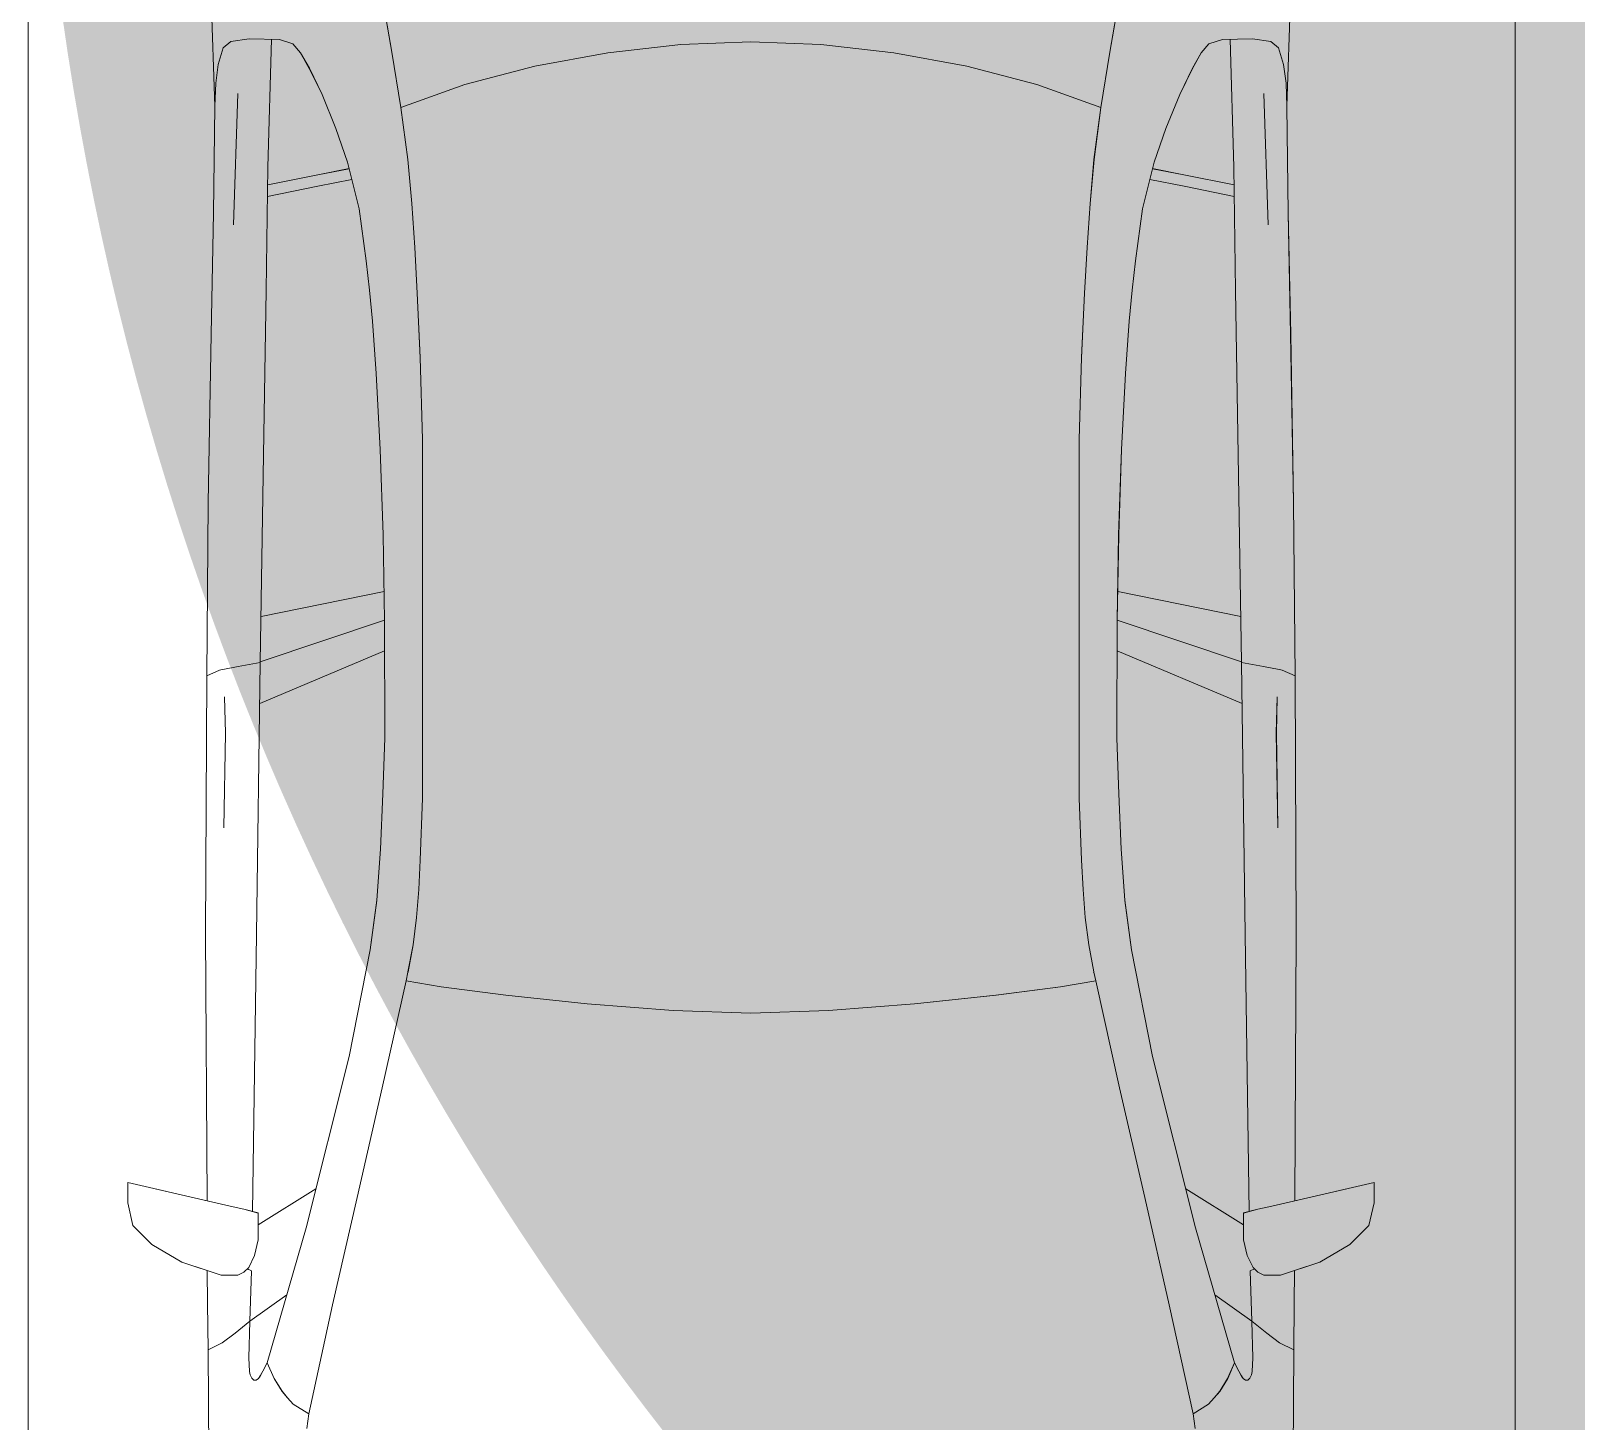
# Model space of a CAD drawing. Header units: millimetres. Extents: x -284281 to 1648660, y -821378 to -151356.
# Drawn here: x -190587 to -187990, y -269226 to -266889 of the extents above; entities that cross this region are included whole.
import ezdxf

# ---------------------------------------------------------------- set-up
doc = ezdxf.new("R2010")
doc.units = ezdxf.units.MM
doc.header["$MEASUREMENT"] = 0
doc.layers.add('Cars', color=7, linetype='Continuous')
doc.layers.add('Extérieur - Environnement', color=7, linetype='Continuous')

# ---------------------------------------------------------------- blocks, each defined once
blk = doc.blocks.new('Car 0025')
at = {"layer": 'Cars', "color": 7, "linetype": 'Continuous', "lineweight": 13}
for p, q in [((-652, 3786.7), (-615.8, 3571.1)), ((627.8, 3786.7), (591.6, 3571.1)), ((-920.3, 3683.6), (-913, 3480.7)), ((-913, 3480.7), (-920.3, 3683.6)), ((888.9, 3480.7), (896.1, 3683.6)), ((888.9, 3480.7), (896.1, 3683.6)), ((-886.4, 3589.1), (-899.1, 3578.6)), ((-855.4, 3593.9), (-886.4, 3589.1)), ((-804.8, 3592.7), (-855.4, 3593.9)), ((-824, 3377.8), (-818.1, 3593)), ((-782.3, 3585.5), (-804.8, 3592.7)), ((-769.3, 3570.3), (-782.3, 3585.5)), ((-12.1, 3588.7), (-129.6, 3584)), ((-12.1, 3588.7), (105.4, 3584)), ((745.1, 3570.3), (758.1, 3585.5)), ((758.1, 3585.5), (780.6, 3592.7)), ((780.6, 3592.7), (831.2, 3593.9)), ((799.8, 3377.8), (793.9, 3593)), ((831.2, 3593.9), (862.2, 3589.1)), ((862.2, 3589.1), (874.9, 3578.6)), ((-899.1, 3578.6), (-907.5, 3550.6)), ((-754.4, 3544.1), (-769.3, 3570.3)), ((-615.8, 3571.1), (-600.6, 3478)), ((-252.3, 3570.1), (-375.1, 3547.5)), ((-129.6, 3584), (-252.3, 3570.1)), ((105.4, 3584), (228.1, 3570.1)), ((228.1, 3570.1), (350.9, 3547.5)), ((591.6, 3571.1), (576.4, 3478)), ((730.2, 3544.1), (745.1, 3570.3)), ((874.9, 3578.6), (883.3, 3550.6)), ((-907.5, 3550.6), (-911.8, 3519.1)), ((-733, 3500.1), (-754.4, 3544.1)), ((-375.1, 3547.5), (-492.9, 3516.7)), ((350.9, 3547.5), (468.7, 3516.7)), ((708.8, 3500.1), (730.2, 3544.1)), ((883.3, 3550.6), (887.6, 3519.1)), ((-911.8, 3519.1), (-913, 3480.7)), ((-492.9, 3516.7), (-600.6, 3478)), ((468.7, 3516.7), (576.4, 3478)), ((887.6, 3519.1), (888.9, 3480.7)), ((-874.4, 3501.9), (-881.8, 3281.1)), ((-709.6, 3442.8), (-733, 3500.1)), ((685.4, 3442.8), (708.8, 3500.1)), ((850.2, 3501.9), (857.6, 3281.1)), ((-913, 3480.7), (-915.3, 3300.4)), ((-915.3, 3300.4), (-913, 3480.7)), ((-600.6, 3478), (-588.9, 3390.6)), ((576.4, 3478), (564.8, 3390.6)), ((891.1, 3300.4), (888.9, 3480.7)), ((891.1, 3300.4), (888.9, 3480.7)), ((-690.2, 3386.2), (-709.6, 3442.8)), ((666.1, 3386.2), (685.4, 3442.8)), ((-826.9, 3170.4), (-824, 3377.8)), ((-670.4, 3308.1), (-690.2, 3386.2)), ((-588.9, 3390.6), (-582.3, 3317.1)), ((564.8, 3390.6), (558.1, 3317.1)), ((646.2, 3308.1), (666.1, 3386.2)), ((802.7, 3170.4), (799.8, 3377.8)), ((-824.4, 3348), (-740, 3365.2)), ((-740.3, 3346), (-682.9, 3357.1)), ((-740, 3365.2), (-687.5, 3375.4)), ((716.1, 3346), (658.7, 3357.1)), ((715.8, 3365.2), (663.3, 3375.4)), ((800.2, 3348), (715.8, 3365.2)), ((-824.7, 3328.7), (-740.3, 3346)), ((800.5, 3328.7), (716.1, 3346)), ((-915.3, 3300.4), (-919.6, 3097.2)), ((-915.3, 3300.4), (-919.6, 3097.2)), ((-659, 3220.7), (-670.4, 3308.1)), ((-582.3, 3317.1), (-577.3, 3242.7)), ((558.1, 3317.1), (553.1, 3242.7)), ((634.8, 3220.7), (646.2, 3308.1)), ((895.4, 3097.2), (891.1, 3300.4)), ((891.1, 3300.4), (895.4, 3097.2)), ((-577.3, 3242.7), (-572.9, 3165.9)), ((553.1, 3242.7), (548.7, 3165.9)), ((-653.2, 3171.1), (-659, 3220.7)), ((629, 3171.1), (634.8, 3220.7)), ((-831.9, 2859.6), (-826.9, 3170.4)), ((-648.1, 3119.2), (-653.2, 3171.1)), ((623.9, 3119.2), (629, 3171.1)), ((807.7, 2859.6), (802.7, 3170.4)), ((-572.9, 3165.9), (-568.1, 3057.7)), ((548.7, 3165.9), (543.9, 3057.7)), ((-641.8, 3031.2), (-648.1, 3119.2)), ((617.6, 3031.2), (623.9, 3119.2)), ((-919.6, 3097.2), (-924.4, 2813.9)), ((-919.6, 3097.2), (-924.4, 2813.9)), ((900.2, 2813.9), (895.4, 3097.2)), ((895.4, 3097.2), (900.2, 2813.9)), ((-568.1, 3057.8), (-564.2, 2920.2)), ((543.9, 3057.8), (540, 2920.2)), ((-635.4, 2903.1), (-641.8, 3031.2)), ((611.2, 2903.1), (617.6, 3031.2)), ((-564.2, 2920.2), (-564.1, 2317.3)), ((540, 2920.2), (539.9, 2317.3)), ((-630.4, 2759.9), (-635.4, 2903.1)), ((606.2, 2759.9), (611.2, 2903.1)), ((-836.8, 2545.3), (-831.9, 2859.6)), ((812.6, 2545.3), (807.7, 2859.6)), ((-924.4, 2813.9), (-926.9, 2522.7)), ((-924.4, 2813.9), (-926.9, 2522.7)), ((902.7, 2522.7), (900.2, 2813.9)), ((900.2, 2813.9), (902.7, 2522.7)), ((-628, 2616.3), (-630.4, 2759.9)), ((603.8, 2616.3), (606.2, 2759.9)), ((-835.6, 2622.4), (-628.8, 2664.8)), ((811.4, 2622.4), (604.6, 2664.8)), ((-628, 2616.3), (-836.8, 2546.4)), ((-627.5, 2418.3), (-628, 2616.3)), ((603.3, 2418.3), (603.8, 2616.3)), ((603.8, 2616.3), (812.6, 2546.4)), ((-837.8, 2476.4), (-627.9, 2564.8)), ((813.6, 2476.4), (603.7, 2564.8)), ((-926.9, 2522.7), (-928.9, 2089.8)), ((-928.9, 2089.8), (-926.9, 2522.7)), ((-926.9, 2522.7), (-905.2, 2532.4)), ((-905.2, 2532.4), (-903.2, 2533)), ((-903.2, 2533), (-900, 2533.7)), ((-900, 2533.7), (-874.1, 2538.4)), ((-874.1, 2538.4), (-836.8, 2545.3)), ((-836.8, 2545.3), (-843.3, 2088.2)), ((812.6, 2545.3), (819.1, 2088.2)), ((849.9, 2538.4), (812.6, 2545.3)), ((875.8, 2533.7), (849.9, 2538.4)), ((879.1, 2533), (875.8, 2533.7)), ((881, 2532.4), (879.1, 2533)), ((902.7, 2522.7), (881, 2532.4)), ((904.7, 2089.8), (902.7, 2522.7)), ((904.7, 2089.8), (902.7, 2522.7)), ((-897, 2487.7), (-895.5, 2426.5)), ((872.8, 2487.7), (871.3, 2426.5)), ((-895.5, 2426.5), (-898.1, 2267.2)), ((-630.6, 2324.2), (-627.5, 2418.3)), ((606.4, 2324.2), (603.3, 2418.3)), ((871.3, 2426.5), (873.9, 2267.2)), ((-634.8, 2231.6), (-630.6, 2324.2)), ((-564.1, 2317.3), (-567.9, 2213)), ((539.9, 2317.3), (543.8, 2213)), ((610.6, 2231.6), (606.4, 2324.2)), ((-640.9, 2145.4), (-634.8, 2231.6)), ((-567.9, 2213), (-570.5, 2163.8)), ((543.8, 2213), (546.3, 2163.8)), ((616.7, 2145.4), (610.6, 2231.6)), ((-570.5, 2163.8), (-574.3, 2116.7)), ((546.3, 2163.8), (550.1, 2116.7)), ((-652.1, 2062.2), (-640.9, 2145.4)), ((627.9, 2062.2), (616.7, 2145.4)), ((-574.3, 2116.7), (-580.1, 2070.5)), ((550.1, 2116.7), (555.9, 2070.5)), ((-928.9, 2089.8), (-926.4, 1640.4)), ((-926.4, 1640.4), (-928.9, 2089.8)), ((-843.3, 2088.2), (-849.7, 1622.1)), ((819.1, 2088.2), (825.5, 1622.1)), ((902.2, 1640.4), (904.7, 2089.8)), ((902.2, 1640.4), (904.7, 2089.8)), ((-687.5, 1882.8), (-652.1, 2062.2)), ((-580.1, 2070.5), (-588.5, 2025.1)), ((555.9, 2070.5), (564.3, 2025.1)), ((663.3, 1882.8), (627.9, 2062.2)), ((-591.8, 2010.3), (-632, 1830.3)), ((-591.8, 2010.3), (-588.8, 2024.6)), ((-591.8, 2010.3), (-532.9, 2000.2)), ((-588.8, 2024.6), (-588.4, 2025.3)), ((567.6, 2010.3), (508.7, 2000.2)), ((564.6, 2024.6), (564.2, 2025.3)), ((567.6, 2010.3), (564.6, 2024.6)), ((567.6, 2010.3), (607.8, 1830.3)), ((-532.9, 2000.2), (-424.2, 1986.1)), ((-424.2, 1986.1), (-287.2, 1971.5)), ((400, 1986.1), (263, 1971.5)), ((508.7, 2000.2), (400, 1986.1)), ((-287.2, 1971.5), (-142.7, 1960.1)), ((-142.7, 1960.1), (-12.1, 1955.6)), ((118.5, 1960.1), (-12.1, 1955.6)), ((263, 1971.5), (118.5, 1960.1)), ((-759.7, 1595.1), (-687.5, 1882.8)), ((735.5, 1595.1), (663.3, 1882.8)), ((-632, 1830.3), (-674.2, 1645.7)), ((607.8, 1830.3), (650, 1645.7)), ((-926.4, 1640.4), (-1059.8, 1671.2)), ((-1059.8, 1671.2), (-1059.8, 1636.9)), ((-1059.8, 1671.2), (-887.7, 1631.5)), ((-1059.8, 1671.2), (-1059.8, 1636.9)), ((1035.6, 1671.2), (863.5, 1631.5)), ((1035.6, 1671.2), (902.2, 1640.4)), ((1035.6, 1636.9), (1035.6, 1671.2)), ((1035.6, 1671.2), (1035.6, 1636.9)), ((-1059.8, 1636.9), (-1050.9, 1598.8)), ((-1050.9, 1598.8), (-1059.8, 1636.9)), ((-743.3, 1660.3), (-840.5, 1599.8)), ((-674.2, 1645.7), (-715.3, 1465.4)), ((650, 1645.7), (691.1, 1465.4)), ((719.1, 1660.3), (816.3, 1599.8)), ((1026.7, 1598.8), (1035.6, 1636.9)), ((1026.7, 1598.8), (1035.6, 1636.9)), ((-887.7, 1631.5), (-864.6, 1626)), ((-864.6, 1626), (-840.5, 1619.8)), ((-840.5, 1619.8), (-840.5, 1574.6)), ((840.4, 1626), (816.3, 1619.8)), ((816.3, 1619.8), (816.3, 1574.6)), ((863.5, 1631.5), (840.4, 1626)), ((-1050.9, 1598.8), (-1019.1, 1566.8)), ((-1019.1, 1566.8), (-1050.9, 1598.8)), ((-759.7, 1595.1), (-825.1, 1368)), ((735.5, 1595.1), (800.9, 1368)), ((994.9, 1566.8), (1026.7, 1598.8)), ((994.9, 1566.8), (1026.7, 1598.8)), ((-1019.1, 1566.8), (-968.5, 1537.3)), ((-968.5, 1537.3), (-1019.1, 1566.8)), ((-840.5, 1574.6), (-846.5, 1548.1)), ((816.3, 1574.6), (822.3, 1548.1)), ((944.3, 1537.3), (994.9, 1566.8)), ((944.3, 1537.3), (994.9, 1566.8)), ((-968.5, 1537.3), (-926, 1523.1)), ((-902.5, 1515.3), (-968.5, 1537.3)), ((-846.5, 1548.1), (-856.3, 1528)), ((822.3, 1548.1), (832.1, 1528)), ((878.3, 1515.3), (944.3, 1537.3)), ((901.8, 1523.1), (944.3, 1537.3)), ((-926, 1523.1), (-925.7, 1467.7)), ((-925.7, 1467.7), (-926, 1523.1)), ((-874.6, 1515.3), (-902.5, 1515.3)), ((-864.4, 1520.4), (-874.6, 1515.3)), ((-856.3, 1528), (-864.4, 1520.4)), ((-851.4, 1522.3), (-858.6, 1525.8)), ((-851.4, 1522.3), (-854.4, 1437.8)), ((827.2, 1522.3), (834.4, 1525.8)), ((827.2, 1522.3), (830.2, 1437.8)), ((832.1, 1528), (840.2, 1520.4)), ((840.2, 1520.4), (850.4, 1515.3)), ((850.4, 1515.3), (878.3, 1515.3)), ((901.5, 1467.7), (901.8, 1523.1)), ((901.5, 1467.7), (901.8, 1523.1)), ((-792.3, 1482), (-854.4, 1437.8)), ((768.1, 1482), (830.2, 1437.8)), ((-925.7, 1467.7), (-924.7, 1389.7)), ((-925.7, 1467.7), (-924.7, 1389.7)), ((-715.3, 1465.4), (-755.5, 1282.4)), ((691.1, 1465.4), (731.3, 1282.4)), ((900.5, 1389.7), (901.5, 1467.7)), ((901.5, 1467.7), (900.5, 1389.7)), ((-854.4, 1437.8), (-879.3, 1417.7)), ((-854.4, 1437.8), (-856.2, 1376.4)), ((830.2, 1437.8), (855.1, 1417.7)), ((830.2, 1437.8), (832, 1376.4)), ((-879.3, 1417.7), (-900.9, 1401.3)), ((855.1, 1417.7), (876.7, 1401.3)), ((-900.9, 1401.3), (-924.7, 1389.7)), ((-924.7, 1389.7), (-920.5, 734.5)), ((-924.7, 1389.7), (-920.5, 734.5)), ((876.7, 1401.3), (900.5, 1389.7)), ((896.3, 734.5), (900.5, 1389.7)), ((900.5, 1389.7), (896.3, 734.5)), ((-856.2, 1376.4), (-855, 1353.4)), ((-855, 1353.4), (-853.9, 1347.6)), ((-836.8, 1345.8), (-832.5, 1354)), ((-832.4, 1354), (-825.1, 1368)), ((-825.1, 1368), (-813.7, 1341.5)), ((800.9, 1368), (789.5, 1341.5)), ((808.2, 1354), (800.9, 1368)), ((812.6, 1345.8), (808.3, 1354)), ((830.8, 1353.4), (829.7, 1347.6)), ((832, 1376.4), (830.8, 1353.4)), ((-853.9, 1347.6), (-851, 1342)), ((-847.5, 1338.9), (-851, 1342)), ((-843.8, 1338.8), (-847.5, 1338.9)), ((-839.9, 1341.4), (-843.8, 1338.8)), ((-839.9, 1341.4), (-836.8, 1345.8)), ((-813.7, 1341.5), (-800.3, 1320)), ((789.5, 1341.5), (776.1, 1320)), ((815.7, 1341.4), (812.6, 1345.8)), ((815.7, 1341.4), (819.6, 1338.8)), ((819.6, 1338.8), (823.3, 1338.9)), ((823.3, 1338.9), (826.8, 1342)), ((829.7, 1347.6), (826.8, 1342)), ((-800.3, 1320), (-791.1, 1308.8)), ((-791.1, 1308.8), (-781.4, 1298.4)), ((766.9, 1308.8), (757.2, 1298.4)), ((776.1, 1320), (766.9, 1308.8)), ((-781.4, 1298.4), (-755.5, 1282.4)), ((-755.5, 1282.4), (-758.8, 1257.5)), ((-755.5, 1282.4), (-755.5, 1282.4)), ((757.2, 1298.4), (731.3, 1282.4)), ((731.3, 1282.4), (734.6, 1257.5)), ((731.3, 1282.4), (731.3, 1282.4))]:
    blk.add_line(p, q, dxfattribs=at)

msp = doc.modelspace()

# ---------------------------------------------------------------- hatches: boundary and pattern name
at = {"linetype": 'Continuous', "lineweight": 0, "true_color": 0xa7a7a7}
msp.add_hatch(color=253, dxfattribs=at).paths.add_polyline_path([(-190582.9074, -266165.48622, 1), (-180582.9074, -266165.48622, 1)])

# ---------------------------------------------------------------- linework, layer by layer
at = {"color": 255, "linetype": 'Continuous', "lineweight": 5, "flags": 128}
for points in [[(-190591.76314, -265687.29374), (-190591.76314, -270687.29374), (-188091.76314, -270687.29374), (-188091.76314, -265687.29374)], [(-188091.76314, -265687.29374), (-188091.76314, -270687.29374), (-185591.76314, -270687.29374), (-185591.76314, -265687.29374)]]:
    msp.add_lwpolyline(points, close=True, dxfattribs=at)
for points in [[(-188091.76314, -265687.29374), (-188091.76314, -270687.29374)], [(-188091.76314, -270687.29374), (-188091.76314, -265687.29374)]]:
    msp.add_lwpolyline(points, dxfattribs=at)
at = {"layer": 'Extérieur - Environnement', "color": 7, "linetype": 'Continuous', "lineweight": 13}
for p, q in [((-190016.84877, -266709.07991), (-189980.67653, -266924.69169)), ((-188737.03672, -266709.07991), (-188773.20896, -266924.69169)), ((-190285.15249, -266812.14388), (-190277.89134, -267015.11622)), ((-190277.89134, -267015.11622), (-190285.15249, -266812.14388)), ((-188475.99415, -267015.11622), (-188468.733, -266812.14388)), ((-188475.99415, -267015.11622), (-188468.733, -266812.14388)), ((-190263.89964, -266917.17362), (-190272.30422, -266945.17872)), ((-190251.19863, -266906.68173), (-190263.89964, -266917.17362)), ((-190220.22078, -266901.90924), (-190251.19863, -266906.68173)), ((-190169.60693, -266903.11646), (-190220.22078, -266901.90924)), ((-190188.81255, -267118.03368), (-190182.98912, -266902.79727)), ((-190147.13222, -266910.29321), (-190169.60693, -266903.11646)), ((-190134.13392, -266925.46847), (-190147.13222, -266910.29321)), ((-189494.47813, -266911.77991), (-189617.161, -266925.66614)), ((-189376.94274, -266907.061), (-189494.47813, -266911.77991)), ((-189376.94274, -266907.061), (-189259.40736, -266911.77991)), ((-189259.40736, -266911.77991), (-189136.72449, -266925.66614)), ((-188619.75157, -266925.46847), (-188606.75327, -266910.29321)), ((-188606.75327, -266910.29321), (-188584.27856, -266903.11646)), ((-188584.27856, -266903.11646), (-188533.66471, -266901.90924)), ((-188565.07294, -267118.03368), (-188570.89637, -266902.79727)), ((-188533.66471, -266901.90924), (-188502.68686, -266906.68173)), ((-188502.68686, -266906.68173), (-188489.98585, -266917.17362)), ((-188489.98585, -266917.17362), (-188481.58127, -266945.17872)), ((-190119.2401, -266951.66209), (-190134.13392, -266925.46847)), ((-189980.67653, -266924.69169), (-189965.46305, -267017.73544)), ((-189617.161, -266925.66614), (-189739.9158, -266948.26862)), ((-189136.72449, -266925.66614), (-189013.96969, -266948.26862)), ((-188773.20896, -266924.69169), (-188788.42244, -267017.73544)), ((-188634.64539, -266951.66209), (-188619.75157, -266925.46847)), ((-190272.30422, -266945.17872), (-190276.61845, -266976.68211)), ((-190097.83573, -266995.68437), (-190119.2401, -266951.66209)), ((-189739.9158, -266948.26862), (-189857.76541, -266979.13343)), ((-189013.96969, -266948.26862), (-188896.12008, -266979.13343)), ((-188656.04976, -266995.68437), (-188634.64539, -266951.66209)), ((-188481.58127, -266945.17872), (-188477.26704, -266976.68211)), ((-190276.61845, -266976.68211), (-190277.89134, -267015.11622)), ((-190239.22493, -266993.87959), (-190246.64212, -267214.66003)), ((-190074.42076, -267052.95632), (-190097.83573, -266995.68437)), ((-189857.76541, -266979.13343), (-189965.46305, -267017.73544)), ((-188896.12008, -266979.13343), (-188788.42244, -267017.73544)), ((-188679.46473, -267052.95632), (-188656.04976, -266995.68437)), ((-188514.66056, -266993.87959), (-188507.24337, -267214.66003)), ((-188477.26704, -266976.68211), (-188475.99415, -267015.11622)), ((-190277.89134, -267015.11622), (-190280.10508, -267195.42194)), ((-190280.10508, -267195.42194), (-190277.89134, -267015.11622)), ((-189965.46305, -267017.73544), (-189953.79158, -267105.16234)), ((-188788.42244, -267017.73544), (-188800.09391, -267105.16234)), ((-188473.78041, -267195.42194), (-188475.99415, -267015.11622)), ((-188473.78041, -267195.42194), (-188475.99415, -267015.11622)), ((-190055.09156, -267109.61749), (-190074.42076, -267052.95632)), ((-188698.79393, -267109.61749), (-188679.46473, -267052.95632)), ((-190191.74496, -267325.35055), (-190188.81255, -267118.03368)), ((-190104.84498, -267130.53691), (-190052.36424, -267120.34522)), ((-190035.25682, -267187.636), (-190055.09156, -267109.61749)), ((-189953.7931, -267105.14564), (-189947.1002, -267178.67008)), ((-188800.09239, -267105.14564), (-188806.78529, -267178.67008)), ((-188718.62866, -267187.636), (-188698.79393, -267109.61749)), ((-188649.04051, -267130.53691), (-188701.52125, -267120.34522)), ((-188562.14053, -267325.35055), (-188565.07294, -267118.03368)), ((-190189.50603, -267167.06197), (-190105.11787, -267149.83017)), ((-190189.23314, -267147.76871), (-190104.84498, -267130.53691)), ((-190105.11787, -267149.83017), (-190047.7029, -267138.68025)), ((-188648.76762, -267149.83017), (-188706.18259, -267138.68025)), ((-188564.65235, -267147.76871), (-188649.04051, -267130.53691)), ((-188564.37946, -267167.06197), (-188648.76762, -267149.83017)), ((-189947.10113, -267178.65615), (-189942.13431, -267253.1309)), ((-188806.78436, -267178.65615), (-188811.75117, -267253.1309)), ((-190280.10508, -267195.42194), (-190284.45446, -267398.63248)), ((-190280.10508, -267195.42194), (-190284.45446, -267398.63248)), ((-190023.84787, -267275.12651), (-190035.25682, -267187.636)), ((-188730.03762, -267275.12651), (-188718.62866, -267187.636)), ((-188469.43102, -267398.63248), (-188473.78041, -267195.42194)), ((-188473.78041, -267195.42194), (-188469.43102, -267398.63248)), ((-189942.1346, -267253.12659), (-189937.73119, -267329.92371)), ((-188811.75089, -267253.12659), (-188816.1543, -267329.92371)), ((-190018.00148, -267324.70503), (-190023.84787, -267275.12651)), ((-188735.88401, -267324.70503), (-188730.03762, -267275.12651)), ((-190196.70523, -267636.14806), (-190191.74496, -267325.35055)), ((-190012.90758, -267376.54286), (-190018.00148, -267324.70503)), ((-189937.73163, -267329.91363), (-189932.96602, -267438.03433)), ((-188816.15386, -267329.91363), (-188820.91947, -267438.03433)), ((-188740.9779, -267376.54286), (-188735.88401, -267324.70503)), ((-188557.18026, -267636.14806), (-188562.14053, -267325.35055)), ((-190006.67024, -267464.55695), (-190012.90758, -267376.54286)), ((-188747.21525, -267464.55695), (-188740.9779, -267376.54286)), ((-190284.45446, -267398.63248), (-190289.23999, -267681.8664)), ((-190284.45446, -267398.63248), (-190289.23999, -267681.8664)), ((-188464.6455, -267681.8664), (-188469.43102, -267398.63248)), ((-188469.43102, -267398.63248), (-188464.6455, -267681.8664)), ((-189932.96612, -267438.03077), (-189928.99526, -267575.55173)), ((-188820.91937, -267438.03077), (-188824.89023, -267575.55173)), ((-190000.28308, -267592.68594), (-190006.67024, -267464.55695)), ((-188753.60241, -267592.68594), (-188747.21525, -267464.55695)), ((-189995.28317, -267735.92644), (-190000.28308, -267592.68594)), ((-189928.99526, -267575.55173), (-189928.95669, -268178.51767)), ((-188824.89023, -267575.55173), (-188824.9288, -268178.51767)), ((-188758.60232, -267735.92644), (-188753.60241, -267592.68594)), ((-190201.66572, -267950.44806), (-190196.70523, -267636.14806)), ((-188552.21977, -267950.44806), (-188557.18026, -267636.14806)), ((-190289.23999, -267681.8664), (-190291.75832, -267973.11319)), ((-190289.23999, -267681.8664), (-190291.75832, -267973.11319)), ((-188462.12717, -267973.11319), (-188464.6455, -267681.8664)), ((-188464.6455, -267681.8664), (-188462.12717, -267973.11319)), ((-189992.8601, -267879.45679), (-189995.28317, -267735.92644)), ((-188761.02539, -267879.45679), (-188758.60232, -267735.92644)), ((-190200.44926, -267873.3724), (-189993.67798, -267831.0099)), ((-188553.43623, -267873.3724), (-188760.20751, -267831.0099)), ((-189992.8601, -267879.45679), (-190201.6485, -267949.35697)), ((-189992.32157, -268077.47084), (-189992.8601, -267879.45679)), ((-188761.56391, -268077.47084), (-188761.02539, -267879.45679)), ((-188761.02539, -267879.45679), (-188552.23699, -267949.35697)), ((-190202.63725, -268019.42707), (-189992.71992, -267931.00109)), ((-188551.24823, -268019.42707), (-188761.16557, -267931.00109)), ((-190264.83607, -267962.08777), (-190238.9228, -267957.43193)), ((-190238.9228, -267957.43193), (-190201.66572, -267950.44806)), ((-190201.66572, -267950.44806), (-190208.1045, -268407.60147)), ((-188552.21977, -267950.44806), (-188545.78099, -268407.60147)), ((-188514.96269, -267957.43193), (-188552.21977, -267950.44806)), ((-188489.04941, -267962.08777), (-188514.96269, -267957.43193)), ((-190291.75832, -267973.11319), (-190293.72656, -268405.99152)), ((-190293.72656, -268405.99152), (-190291.75832, -267973.11319)), ((-190291.75832, -267973.11319), (-190270.04963, -267963.34875)), ((-190270.04963, -267963.34875), (-190268.09412, -267962.78294)), ((-190268.09412, -267962.78294), (-190264.83607, -267962.08777)), ((-188485.79137, -267962.78294), (-188489.04941, -267962.08777)), ((-188483.83586, -267963.34875), (-188485.79137, -267962.78294)), ((-188462.12717, -267973.11319), (-188483.83586, -267963.34875)), ((-188460.15893, -268405.99152), (-188462.12717, -267973.11319)), ((-188460.15893, -268405.99152), (-188462.12717, -267973.11319)), ((-190261.86378, -268008.0365), (-190260.36518, -268069.30026)), ((-188492.02171, -268008.0365), (-188493.52031, -268069.30026)), ((-190260.36518, -268069.30026), (-190262.94137, -268228.63)), ((-189995.47253, -268171.56036), (-189992.32157, -268077.47084)), ((-188758.41296, -268171.56036), (-188761.56391, -268077.47084)), ((-188493.52031, -268069.30026), (-188490.94411, -268228.63)), ((-189999.66698, -268264.18443), (-189995.47253, -268171.56036)), ((-189928.95669, -268178.51767), (-189932.7934, -268282.80321)), ((-188824.9288, -268178.51767), (-188821.09209, -268282.80321)), ((-188754.21851, -268264.18443), (-188758.41296, -268171.56036)), ((-190005.76622, -268350.33641), (-189999.66698, -268264.18443)), ((-188748.11926, -268350.33641), (-188754.21851, -268264.18443)), ((-189932.79301, -268282.79561), (-189935.32717, -268331.97201)), ((-188821.09248, -268282.79561), (-188818.55832, -268331.97201)), ((-189935.32633, -268331.95584), (-189939.12473, -268379.1068)), ((-188818.55915, -268331.95584), (-188814.76076, -268379.1068)), ((-190016.91226, -268433.58816), (-190005.76622, -268350.33641)), ((-188736.97323, -268433.58816), (-188748.11926, -268350.33641)), ((-189939.12291, -268379.08424), (-189944.94586, -268425.32705)), ((-188814.76258, -268379.08424), (-188808.93963, -268425.32705)), ((-190293.72656, -268405.99152), (-190291.24834, -268855.37588)), ((-190291.24834, -268855.37588), (-190293.72656, -268405.99152)), ((-190208.10415, -268407.60147), (-190214.55165, -268873.64916)), ((-189944.94586, -268425.32705), (-189953.37653, -268470.69473)), ((-188808.93963, -268425.32705), (-188800.50896, -268470.69473)), ((-188545.78134, -268407.60147), (-188539.33384, -268873.64916)), ((-188462.63715, -268855.37588), (-188460.15893, -268405.99152)), ((-188462.63715, -268855.37588), (-188460.15893, -268405.99152)), ((-190052.32856, -268612.97487), (-190016.91226, -268433.58816)), ((-188701.55693, -268612.97487), (-188736.97323, -268433.58816)), ((-189956.67646, -268485.50019), (-189953.59796, -268471.18443)), ((-189953.59796, -268471.18443), (-189953.29055, -268470.50459)), ((-188800.28753, -268471.18443), (-188800.59494, -268470.50459)), ((-188797.20903, -268485.50019), (-188800.28753, -268471.18443)), ((-189956.67646, -268485.50019), (-189996.83441, -268665.46056)), ((-189956.67646, -268485.50019), (-189897.7061, -268495.56309)), ((-189897.7061, -268495.56309), (-189789.08954, -268509.72051)), ((-188856.17939, -268495.56309), (-188964.79595, -268509.72051)), ((-188797.20903, -268485.50019), (-188856.17939, -268495.56309)), ((-188797.20903, -268485.50019), (-188757.05108, -268665.46056)), ((-189789.08954, -268509.72051), (-189652.00502, -268524.31874)), ((-189652.00502, -268524.31874), (-189507.56039, -268535.70581)), ((-189101.88047, -268524.31874), (-189246.3251, -268535.70581)), ((-188964.79595, -268509.72051), (-189101.88047, -268524.31874)), ((-189507.56039, -268535.70581), (-189376.94274, -268540.22868)), ((-189246.3251, -268535.70581), (-189376.94274, -268540.22868)), ((-190124.52845, -268900.71807), (-190052.32856, -268612.97487)), ((-188629.35704, -268900.71807), (-188701.55693, -268612.97487)), ((-189996.83441, -268665.46056), (-190039.01436, -268850.05203)), ((-188757.05108, -268665.46056), (-188714.87113, -268850.05203)), ((-190291.24834, -268855.37588), (-190424.62049, -268824.57526)), ((-190424.62049, -268824.57526), (-190424.62049, -268858.86413)), ((-190424.62049, -268824.57526), (-190252.58545, -268864.30459)), ((-190424.62049, -268824.57526), (-190424.62049, -268858.86413)), ((-190108.15421, -268835.46068), (-190205.33605, -268895.94519)), ((-188645.73128, -268835.46068), (-188548.54944, -268895.94519)), ((-188329.265, -268824.57526), (-188501.30004, -268864.30459)), ((-188329.265, -268824.57526), (-188462.63715, -268855.37588)), ((-188329.265, -268858.86413), (-188329.265, -268824.57526)), ((-188329.265, -268824.57526), (-188329.265, -268858.86413)), ((-190424.62049, -268858.86413), (-190415.76032, -268896.99574)), ((-190415.76032, -268896.99574), (-190424.62049, -268858.86413)), ((-190252.58545, -268864.30459), (-190229.45639, -268869.80872)), ((-190039.01436, -268850.05203), (-190080.16456, -269030.34197)), ((-188714.87113, -268850.05203), (-188673.72093, -269030.34197)), ((-188501.30004, -268864.30459), (-188524.4291, -268869.80872)), ((-188338.12517, -268896.99574), (-188329.265, -268858.86413)), ((-188338.12517, -268896.99574), (-188329.265, -268858.86413)), ((-190229.45639, -268869.80872), (-190205.33605, -268876.0237)), ((-190205.33605, -268876.0237), (-190205.33605, -268921.1711)), ((-188524.4291, -268869.80872), (-188548.54944, -268876.0237)), ((-188548.54944, -268876.0237), (-188548.54944, -268921.1711)), ((-190415.76032, -268896.99574), (-190383.90188, -268928.95544)), ((-190383.90188, -268928.95544), (-190415.76032, -268896.99574)), ((-190124.52845, -268900.71807), (-190189.94267, -269127.82494)), ((-188629.35704, -268900.71807), (-188563.94282, -269127.82494)), ((-188369.98361, -268928.95544), (-188338.12517, -268896.99574)), ((-188369.98361, -268928.95544), (-188338.12517, -268896.99574)), ((-190383.90188, -268928.95544), (-190333.36182, -268958.44643)), ((-190333.36182, -268958.44643), (-190383.90188, -268928.95544)), ((-190205.33605, -268921.1711), (-190211.34759, -268947.69805)), ((-188548.54944, -268921.1711), (-188542.5379, -268947.69805)), ((-188420.52367, -268958.44643), (-188369.98361, -268928.95544)), ((-188420.52367, -268958.44643), (-188369.98361, -268928.95544)), ((-190333.36182, -268958.44643), (-190290.84866, -268972.66499)), ((-190267.38666, -268980.51188), (-190333.36182, -268958.44643)), ((-190221.1555, -268967.80458), (-190229.23049, -268975.33817)), ((-190216.27842, -268973.48156), (-190223.4831, -268969.97612)), ((-190211.34759, -268947.69805), (-190221.1555, -268967.80458)), ((-188542.5379, -268947.69805), (-188532.72999, -268967.80458)), ((-188537.60706, -268973.48156), (-188530.40239, -268969.97612)), ((-188532.72999, -268967.80458), (-188524.655, -268975.33817)), ((-188486.49883, -268980.51188), (-188420.52367, -268958.44643)), ((-188463.03683, -268972.66499), (-188420.52367, -268958.44643)), ((-190290.84866, -268972.66499), (-190290.59084, -269028.07397)), ((-190290.59084, -269028.07397), (-190290.84866, -268972.66499)), ((-190239.4025, -268980.44581), (-190267.38666, -268980.51188)), ((-190229.23049, -268975.33817), (-190239.4025, -268980.44581)), ((-190216.27842, -268973.48156), (-190219.24696, -269058.01959)), ((-188537.60706, -268973.48156), (-188534.63853, -269058.01959)), ((-188524.655, -268975.33817), (-188514.48299, -268980.44581)), ((-188514.48299, -268980.44581), (-188486.49883, -268980.51188)), ((-188463.29465, -269028.07397), (-188463.03683, -268972.66499)), ((-188463.29465, -269028.07397), (-188463.03683, -268972.66499)), ((-190157.09915, -269013.79792), (-190219.24696, -269058.01959)), ((-188596.78634, -269013.79792), (-188534.63853, -269058.01959)), ((-190290.59084, -269028.07397), (-190289.53909, -269106.12444)), ((-190290.59084, -269028.07397), (-190289.53909, -269106.12444)), ((-190080.16456, -269030.34197), (-190120.32933, -269213.35195)), ((-188673.72093, -269030.34197), (-188633.55616, -269213.35195)), ((-188464.3464, -269106.12444), (-188463.29465, -269028.07397)), ((-188463.29465, -269028.07397), (-188464.3464, -269106.12444)), ((-190219.24696, -269058.01959), (-190244.10816, -269078.04263)), ((-190219.24696, -269058.01959), (-190221.08111, -269119.39447)), ((-188534.63853, -269058.01959), (-188509.77733, -269078.04263)), ((-188534.63853, -269058.01959), (-188532.80438, -269119.39447)), ((-190265.70412, -269094.51864), (-190289.53909, -269106.12444)), ((-190244.10816, -269078.04263), (-190265.70412, -269094.51864)), ((-188509.77733, -269078.04263), (-188488.18137, -269094.51864)), ((-188488.18137, -269094.51864), (-188464.3464, -269106.12444)), ((-190289.53909, -269106.12444), (-190285.38806, -269761.2809)), ((-190289.53909, -269106.12444), (-190285.38806, -269761.2809)), ((-190221.08111, -269119.39447), (-190219.80212, -269142.41113)), ((-188532.80438, -269119.39447), (-188534.08337, -269142.41113)), ((-188468.49743, -269761.2809), (-188464.3464, -269106.12444)), ((-188464.3464, -269106.12444), (-188468.49743, -269761.2809)), ((-190219.80212, -269142.41113), (-190218.76437, -269148.16525)), ((-190218.76437, -269148.16525), (-190215.8417, -269153.82919)), ((-190204.73565, -269154.38891), (-190201.64418, -269150.02912)), ((-190201.64418, -269150.02912), (-190197.2965, -269141.74207)), ((-190197.29098, -269141.74207), (-190189.94267, -269127.82494)), ((-190189.94267, -269127.82494), (-190178.4972, -269154.26748)), ((-188563.94282, -269127.82494), (-188575.38828, -269154.26748)), ((-188556.59451, -269141.74207), (-188563.94282, -269127.82494)), ((-188552.24131, -269150.02912), (-188556.58899, -269141.74207)), ((-188549.14983, -269154.38891), (-188552.24131, -269150.02912)), ((-188535.12112, -269148.16525), (-188538.04379, -269153.82919)), ((-188534.08337, -269142.41113), (-188535.12112, -269148.16525)), ((-190212.38084, -269156.90174), (-190215.8417, -269153.82919)), ((-190208.632, -269156.93584), (-190212.38084, -269156.90174)), ((-190204.73565, -269154.38891), (-190208.632, -269156.93584)), ((-190178.4972, -269154.26748), (-190165.15356, -269175.77573)), ((-190165.15356, -269175.77573), (-190155.95706, -269186.97271)), ((-188588.73193, -269175.77573), (-188597.92843, -269186.97271)), ((-188575.38828, -269154.26748), (-188588.73193, -269175.77573)), ((-188549.14983, -269154.38891), (-188545.25349, -269156.93584)), ((-188545.25349, -269156.93584), (-188541.50465, -269156.90174)), ((-188541.50465, -269156.90174), (-188538.04379, -269153.82919)), ((-190155.95706, -269186.97271), (-190146.23737, -269197.41058)), ((-190146.23737, -269197.41058), (-190120.32933, -269213.35195)), ((-188607.64811, -269197.41058), (-188633.55616, -269213.35195)), ((-188597.92843, -269186.97271), (-188607.64811, -269197.41058)), ((-190120.32933, -269213.35195), (-190123.61934, -269238.27627)), ((-190120.31619, -269213.35195), (-190120.32933, -269213.35195)), ((-188633.5693, -269213.35195), (-188633.55616, -269213.35195)), ((-188633.55616, -269213.35195), (-188630.26615, -269238.27627))]:
    msp.add_line(p, q, dxfattribs=at)

# ---------------------------------------------------------------- block references
at = {"layer": 'Cars', "color": 7, "linetype": 'Continuous', "lineweight": 5, "zscale": 1000}
msp.add_blockref('Car 0025', (-189364.8444, -270495.78396), dxfattribs=at)

doc.saveas('drawing.dxf')
